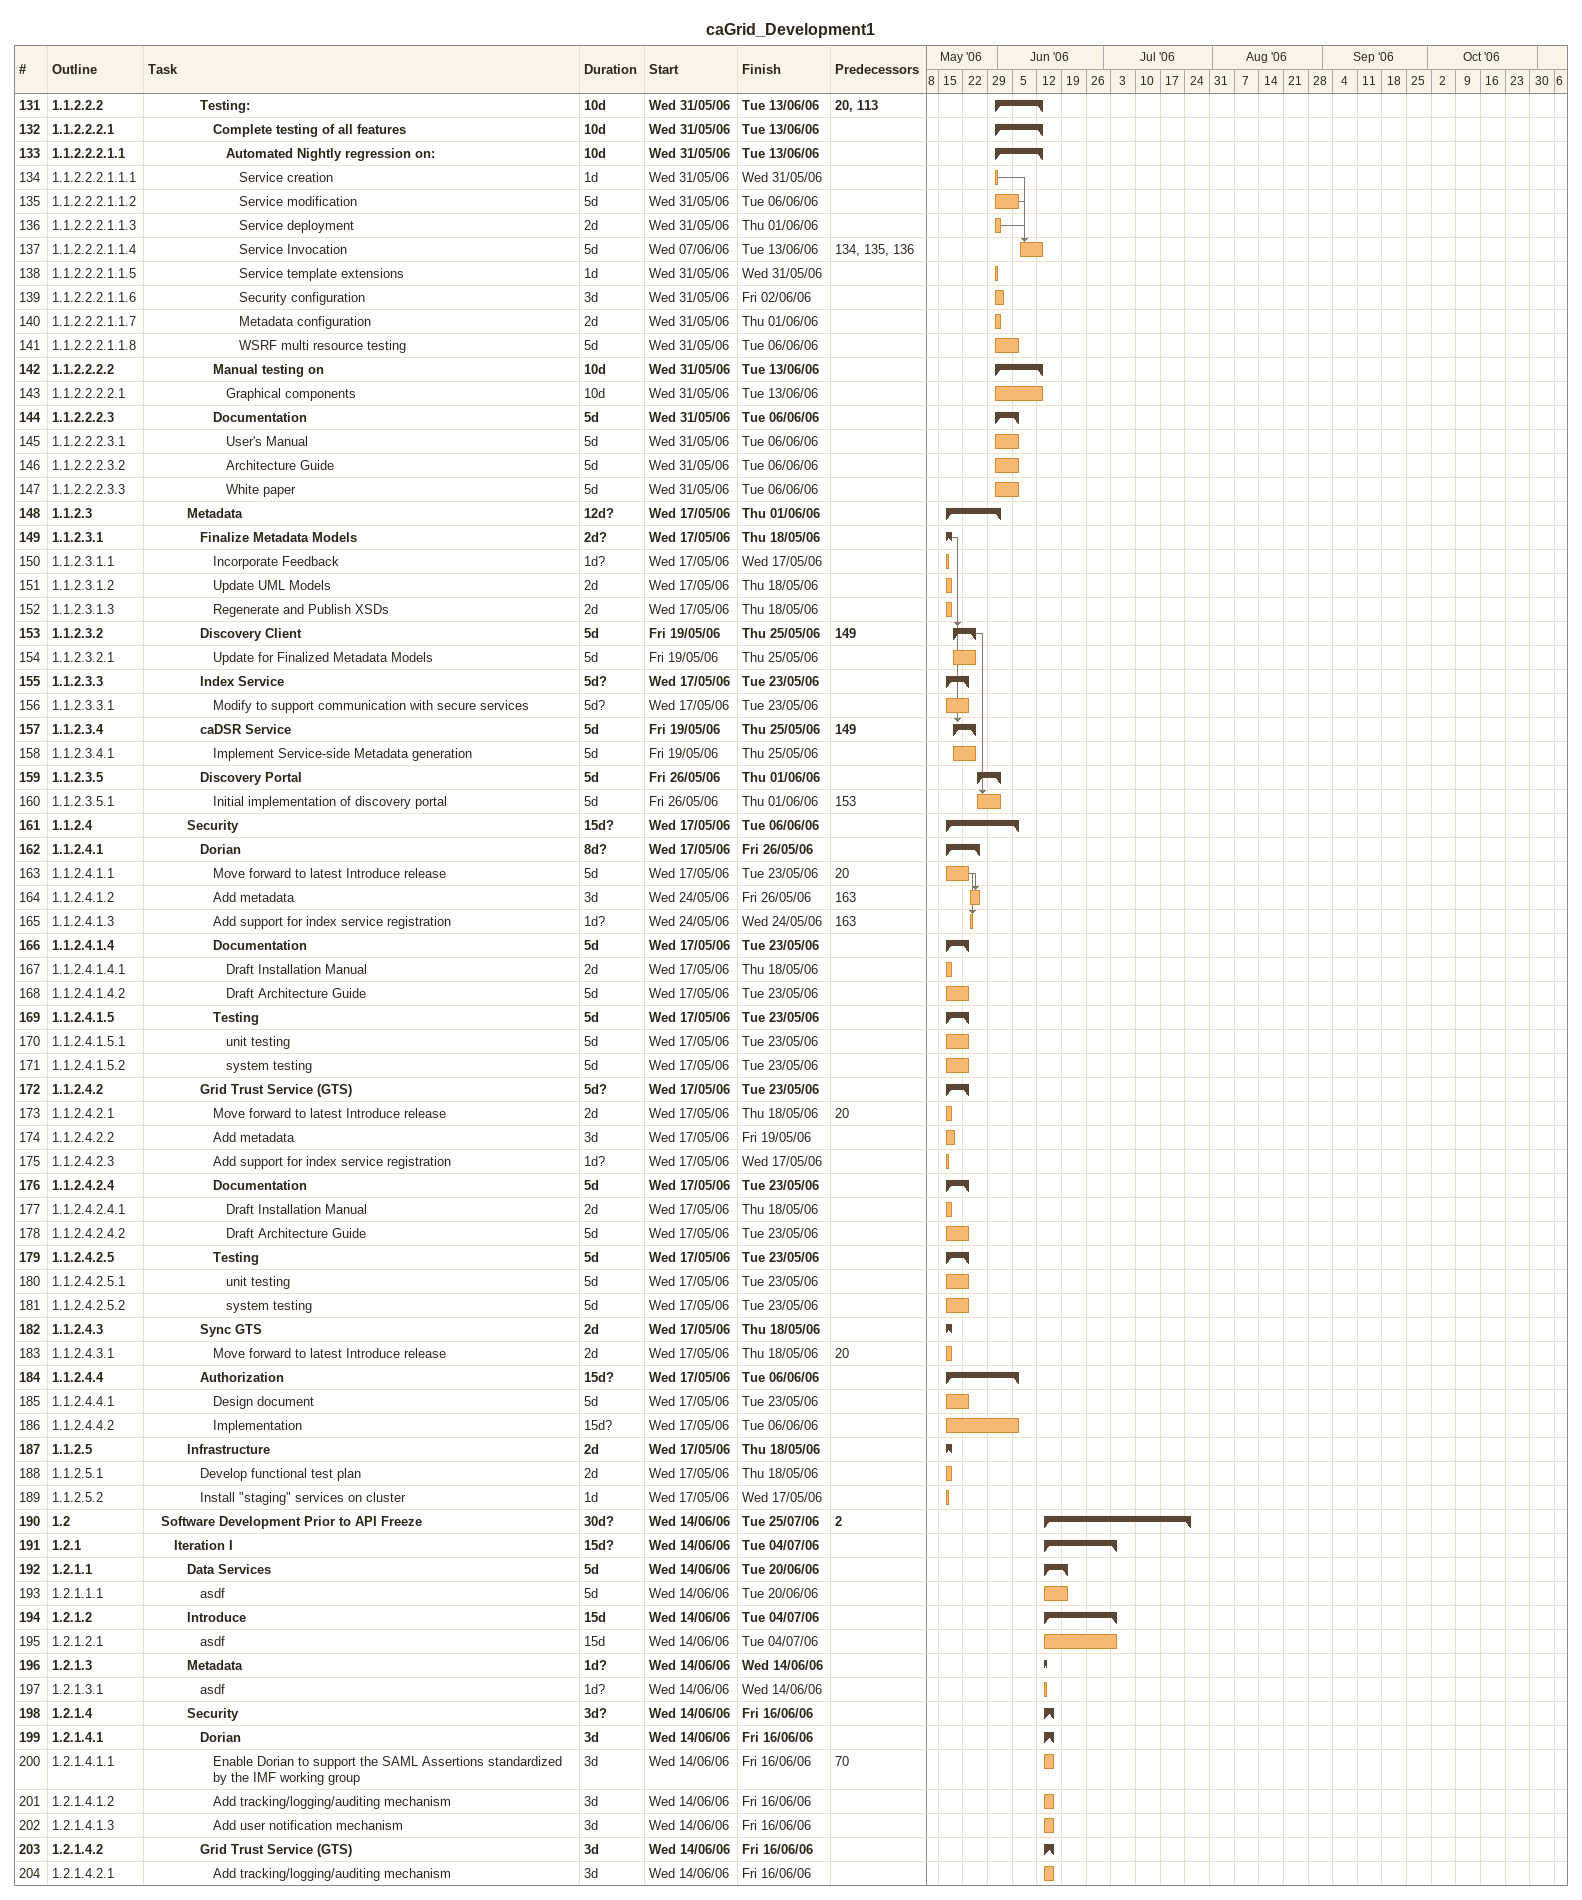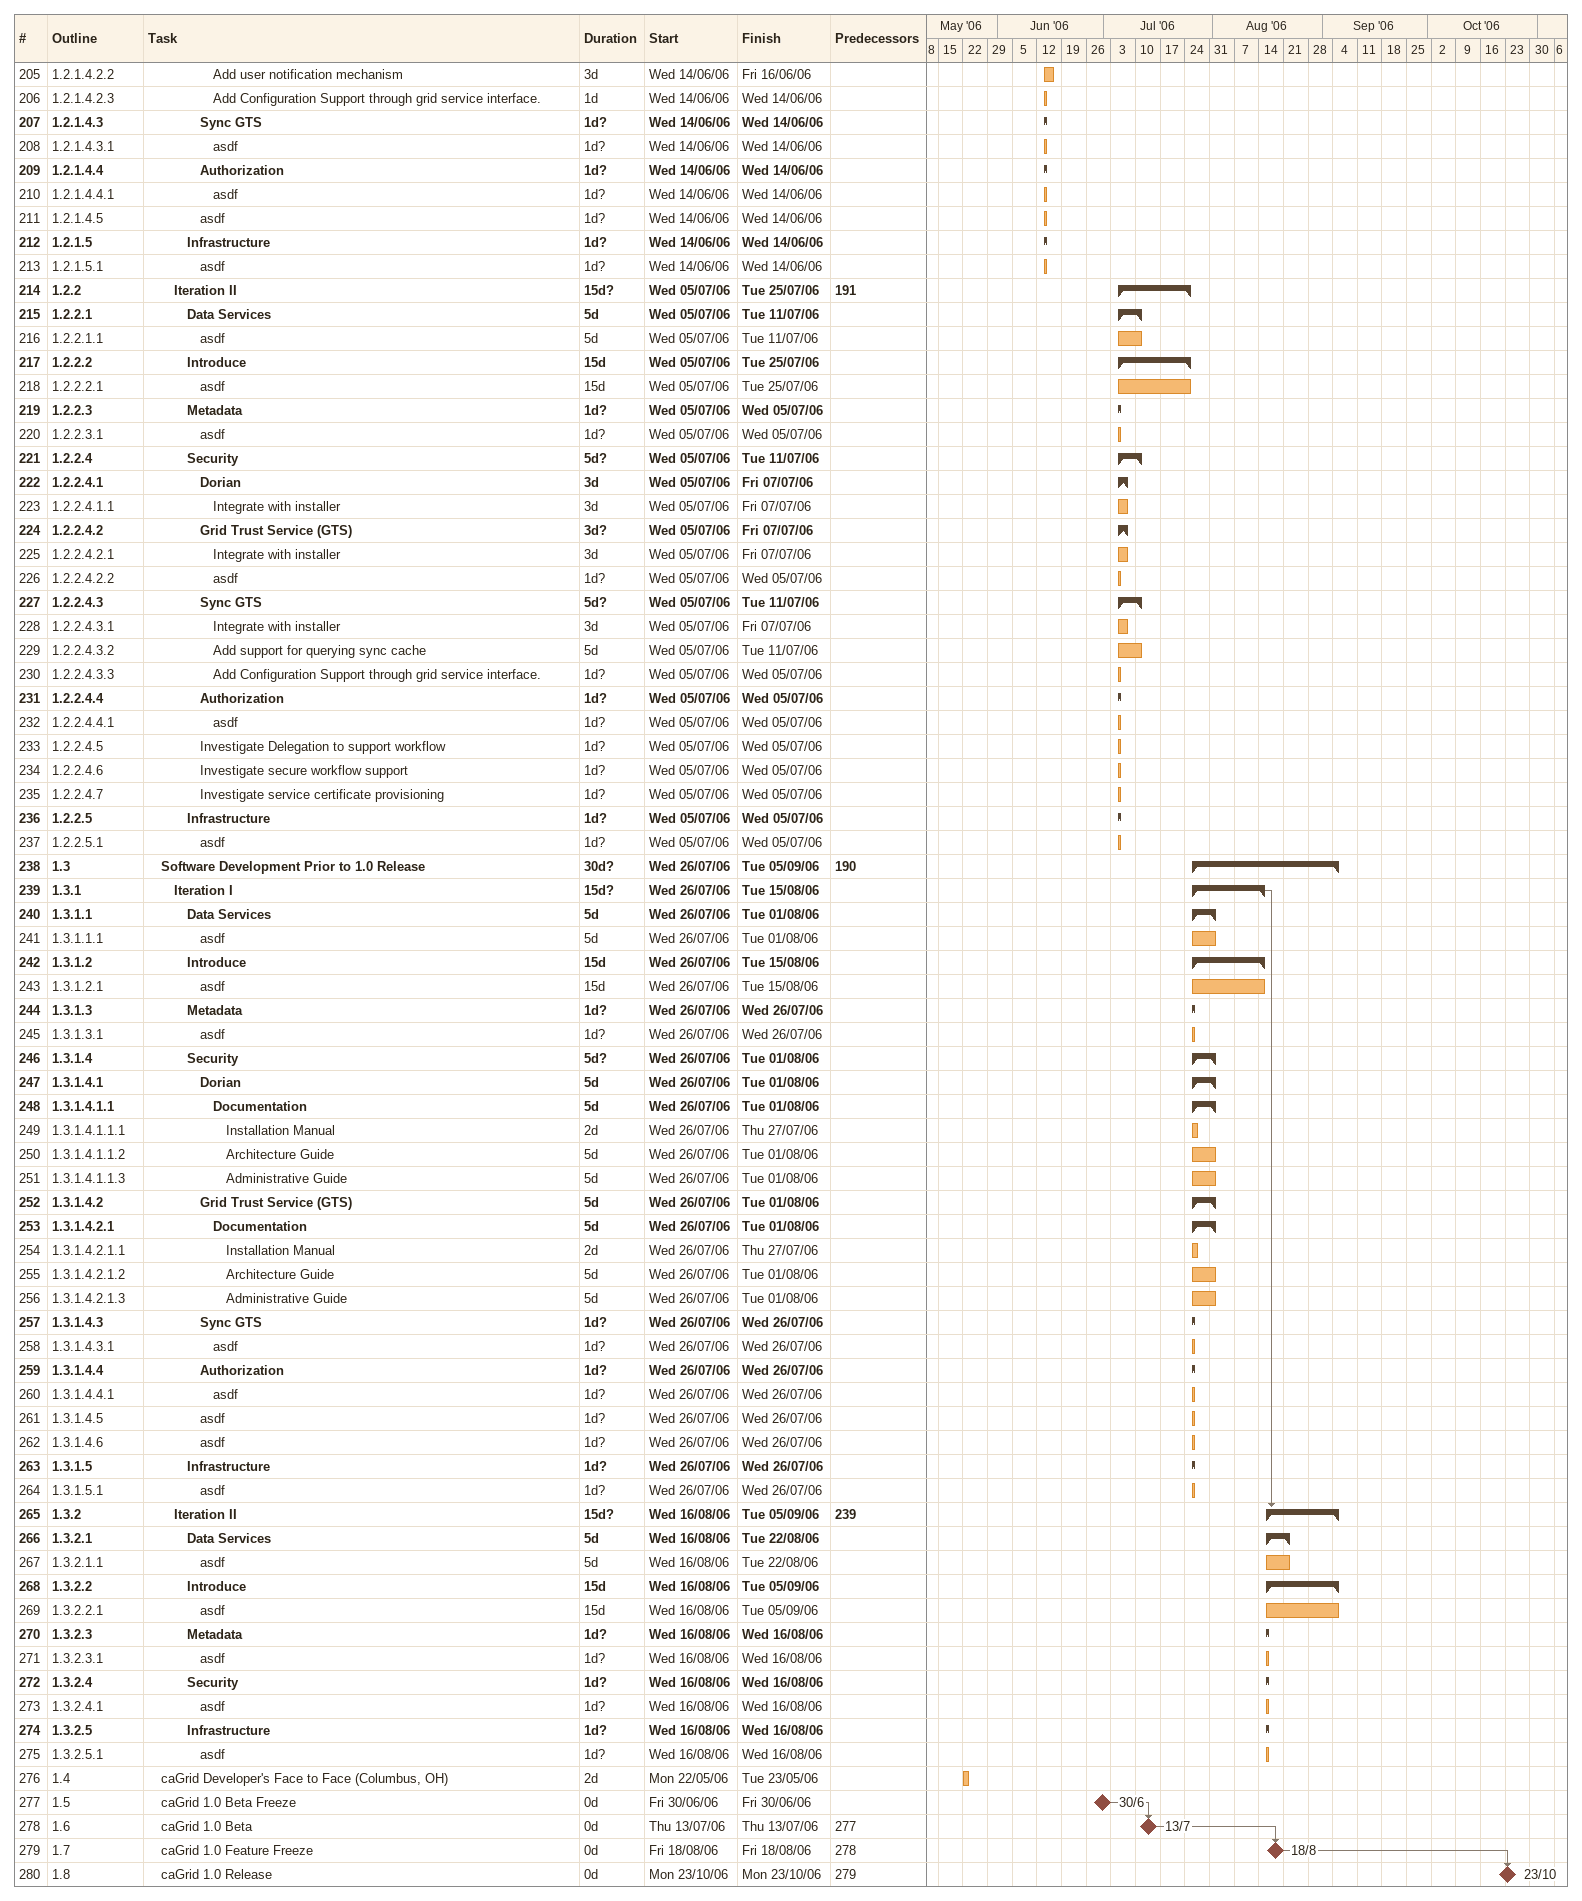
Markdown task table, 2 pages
caGrid_Development1

| ID | WBS | Task | Duration | Start | Finish | Predecessors |
|---|---|---|---|---|---|---|
| 131 | 1.1.2.2.2 | **Testing:** | 10d | 2006-05-31 | 2006-06-13 | 20, 113 |
| 132 | 1.1.2.2.2.1 | **Complete testing of all features** | 10d | 2006-05-31 | 2006-06-13 |  |
| 133 | 1.1.2.2.2.1.1 | **Automated Nightly regression on:** | 10d | 2006-05-31 | 2006-06-13 |  |
| 134 | 1.1.2.2.2.1.1.1 | Service creation | 1d | 2006-05-31 | 2006-05-31 |  |
| 135 | 1.1.2.2.2.1.1.2 | Service modification | 5d | 2006-05-31 | 2006-06-06 |  |
| 136 | 1.1.2.2.2.1.1.3 | Service deployment | 2d | 2006-05-31 | 2006-06-01 |  |
| 137 | 1.1.2.2.2.1.1.4 | Service Invocation | 5d | 2006-06-07 | 2006-06-13 | 134, 135, 136 |
| 138 | 1.1.2.2.2.1.1.5 | Service template extensions | 1d | 2006-05-31 | 2006-05-31 |  |
| 139 | 1.1.2.2.2.1.1.6 | Security configuration | 3d | 2006-05-31 | 2006-06-02 |  |
| 140 | 1.1.2.2.2.1.1.7 | Metadata configuration | 2d | 2006-05-31 | 2006-06-01 |  |
| 141 | 1.1.2.2.2.1.1.8 | WSRF multi resource testing | 5d | 2006-05-31 | 2006-06-06 |  |
| 142 | 1.1.2.2.2.2 | **Manual testing on** | 10d | 2006-05-31 | 2006-06-13 |  |
| 143 | 1.1.2.2.2.2.1 | Graphical components | 10d | 2006-05-31 | 2006-06-13 |  |
| 144 | 1.1.2.2.2.3 | **Documentation** | 5d | 2006-05-31 | 2006-06-06 |  |
| 145 | 1.1.2.2.2.3.1 | User's Manual | 5d | 2006-05-31 | 2006-06-06 |  |
| 146 | 1.1.2.2.2.3.2 | Architecture Guide | 5d | 2006-05-31 | 2006-06-06 |  |
| 147 | 1.1.2.2.2.3.3 | White paper | 5d | 2006-05-31 | 2006-06-06 |  |
| 148 | 1.1.2.3 | **Metadata** | 12d? | 2006-05-17 | 2006-06-01 |  |
| 149 | 1.1.2.3.1 | **Finalize Metadata Models** | 2d? | 2006-05-17 | 2006-05-18 |  |
| 150 | 1.1.2.3.1.1 | Incorporate Feedback | 1d? | 2006-05-17 | 2006-05-17 |  |
| 151 | 1.1.2.3.1.2 | Update UML Models | 2d | 2006-05-17 | 2006-05-18 |  |
| 152 | 1.1.2.3.1.3 | Regenerate and Publish XSDs | 2d | 2006-05-17 | 2006-05-18 |  |
| 153 | 1.1.2.3.2 | **Discovery Client** | 5d | 2006-05-19 | 2006-05-25 | 149 |
| 154 | 1.1.2.3.2.1 | Update for Finalized Metadata Models | 5d | 2006-05-19 | 2006-05-25 |  |
| 155 | 1.1.2.3.3 | **Index Service** | 5d? | 2006-05-17 | 2006-05-23 |  |
| 156 | 1.1.2.3.3.1 | Modify to support communication with secure services | 5d? | 2006-05-17 | 2006-05-23 |  |
| 157 | 1.1.2.3.4 | **caDSR Service** | 5d | 2006-05-19 | 2006-05-25 | 149 |
| 158 | 1.1.2.3.4.1 | Implement Service-side Metadata generation | 5d | 2006-05-19 | 2006-05-25 |  |
| 159 | 1.1.2.3.5 | **Discovery Portal** | 5d | 2006-05-26 | 2006-06-01 |  |
| 160 | 1.1.2.3.5.1 | Initial implementation of discovery portal | 5d | 2006-05-26 | 2006-06-01 | 153 |
| 161 | 1.1.2.4 | **Security** | 15d? | 2006-05-17 | 2006-06-06 |  |
| 162 | 1.1.2.4.1 | **Dorian** | 8d? | 2006-05-17 | 2006-05-26 |  |
| 163 | 1.1.2.4.1.1 | Move forward to latest Introduce release | 5d | 2006-05-17 | 2006-05-23 | 20 |
| 164 | 1.1.2.4.1.2 | Add metadata | 3d | 2006-05-24 | 2006-05-26 | 163 |
| 165 | 1.1.2.4.1.3 | Add support for index service registration | 1d? | 2006-05-24 | 2006-05-24 | 163 |
| 166 | 1.1.2.4.1.4 | **Documentation** | 5d | 2006-05-17 | 2006-05-23 |  |
| 167 | 1.1.2.4.1.4.1 | Draft Installation Manual | 2d | 2006-05-17 | 2006-05-18 |  |
| 168 | 1.1.2.4.1.4.2 | Draft Architecture Guide | 5d | 2006-05-17 | 2006-05-23 |  |
| 169 | 1.1.2.4.1.5 | **Testing** | 5d | 2006-05-17 | 2006-05-23 |  |
| 170 | 1.1.2.4.1.5.1 | unit testing | 5d | 2006-05-17 | 2006-05-23 |  |
| 171 | 1.1.2.4.1.5.2 | system testing | 5d | 2006-05-17 | 2006-05-23 |  |
| 172 | 1.1.2.4.2 | **Grid Trust Service (GTS)** | 5d? | 2006-05-17 | 2006-05-23 |  |
| 173 | 1.1.2.4.2.1 | Move forward to latest Introduce release | 2d | 2006-05-17 | 2006-05-18 | 20 |
| 174 | 1.1.2.4.2.2 | Add metadata | 3d | 2006-05-17 | 2006-05-19 |  |
| 175 | 1.1.2.4.2.3 | Add support for index service registration | 1d? | 2006-05-17 | 2006-05-17 |  |
| 176 | 1.1.2.4.2.4 | **Documentation** | 5d | 2006-05-17 | 2006-05-23 |  |
| 177 | 1.1.2.4.2.4.1 | Draft Installation Manual | 2d | 2006-05-17 | 2006-05-18 |  |
| 178 | 1.1.2.4.2.4.2 | Draft Architecture Guide | 5d | 2006-05-17 | 2006-05-23 |  |
| 179 | 1.1.2.4.2.5 | **Testing** | 5d | 2006-05-17 | 2006-05-23 |  |
| 180 | 1.1.2.4.2.5.1 | unit testing | 5d | 2006-05-17 | 2006-05-23 |  |
| 181 | 1.1.2.4.2.5.2 | system testing | 5d | 2006-05-17 | 2006-05-23 |  |
| 182 | 1.1.2.4.3 | **Sync GTS** | 2d | 2006-05-17 | 2006-05-18 |  |
| 183 | 1.1.2.4.3.1 | Move forward to latest Introduce release | 2d | 2006-05-17 | 2006-05-18 | 20 |
| 184 | 1.1.2.4.4 | **Authorization** | 15d? | 2006-05-17 | 2006-06-06 |  |
| 185 | 1.1.2.4.4.1 | Design document | 5d | 2006-05-17 | 2006-05-23 |  |
| 186 | 1.1.2.4.4.2 | Implementation | 15d? | 2006-05-17 | 2006-06-06 |  |
| 187 | 1.1.2.5 | **Infrastructure** | 2d | 2006-05-17 | 2006-05-18 |  |
| 188 | 1.1.2.5.1 | Develop functional test plan | 2d | 2006-05-17 | 2006-05-18 |  |
| 189 | 1.1.2.5.2 | Install "staging" services on cluster | 1d | 2006-05-17 | 2006-05-17 |  |
| 190 | 1.2 | **Software Development Prior to API Freeze** | 30d? | 2006-06-14 | 2006-07-25 | 2 |
| 191 | 1.2.1 | **Iteration I** | 15d? | 2006-06-14 | 2006-07-04 |  |
| 192 | 1.2.1.1 | **Data Services** | 5d | 2006-06-14 | 2006-06-20 |  |
| 193 | 1.2.1.1.1 | asdf | 5d | 2006-06-14 | 2006-06-20 |  |
| 194 | 1.2.1.2 | **Introduce** | 15d | 2006-06-14 | 2006-07-04 |  |
| 195 | 1.2.1.2.1 | asdf | 15d | 2006-06-14 | 2006-07-04 |  |
| 196 | 1.2.1.3 | **Metadata** | 1d? | 2006-06-14 | 2006-06-14 |  |
| 197 | 1.2.1.3.1 | asdf | 1d? | 2006-06-14 | 2006-06-14 |  |
| 198 | 1.2.1.4 | **Security** | 3d? | 2006-06-14 | 2006-06-16 |  |
| 199 | 1.2.1.4.1 | **Dorian** | 3d | 2006-06-14 | 2006-06-16 |  |
| 200 | 1.2.1.4.1.1 | Enable Dorian to support the SAML Assertions standardized by the IMF working group | 3d | 2006-06-14 | 2006-06-16 | 70 |
| 201 | 1.2.1.4.1.2 | Add tracking/logging/auditing mechanism | 3d | 2006-06-14 | 2006-06-16 |  |
| 202 | 1.2.1.4.1.3 | Add user notification mechanism | 3d | 2006-06-14 | 2006-06-16 |  |
| 203 | 1.2.1.4.2 | **Grid Trust Service (GTS)** | 3d | 2006-06-14 | 2006-06-16 |  |
| 204 | 1.2.1.4.2.1 | Add tracking/logging/auditing mechanism | 3d | 2006-06-14 | 2006-06-16 |  |
| 205 | 1.2.1.4.2.2 | Add user notification mechanism | 3d | 2006-06-14 | 2006-06-16 |  |
| 206 | 1.2.1.4.2.3 | Add Configuration Support through grid service interface. | 1d | 2006-06-14 | 2006-06-14 |  |
| 207 | 1.2.1.4.3 | **Sync GTS** | 1d? | 2006-06-14 | 2006-06-14 |  |
| 208 | 1.2.1.4.3.1 | asdf | 1d? | 2006-06-14 | 2006-06-14 |  |
| 209 | 1.2.1.4.4 | **Authorization** | 1d? | 2006-06-14 | 2006-06-14 |  |
| 210 | 1.2.1.4.4.1 | asdf | 1d? | 2006-06-14 | 2006-06-14 |  |
| 211 | 1.2.1.4.5 | asdf | 1d? | 2006-06-14 | 2006-06-14 |  |
| 212 | 1.2.1.5 | **Infrastructure** | 1d? | 2006-06-14 | 2006-06-14 |  |
| 213 | 1.2.1.5.1 | asdf | 1d? | 2006-06-14 | 2006-06-14 |  |
| 214 | 1.2.2 | **Iteration II** | 15d? | 2006-07-05 | 2006-07-25 | 191 |
| 215 | 1.2.2.1 | **Data Services** | 5d | 2006-07-05 | 2006-07-11 |  |
| 216 | 1.2.2.1.1 | asdf | 5d | 2006-07-05 | 2006-07-11 |  |
| 217 | 1.2.2.2 | **Introduce** | 15d | 2006-07-05 | 2006-07-25 |  |
| 218 | 1.2.2.2.1 | asdf | 15d | 2006-07-05 | 2006-07-25 |  |
| 219 | 1.2.2.3 | **Metadata** | 1d? | 2006-07-05 | 2006-07-05 |  |
| 220 | 1.2.2.3.1 | asdf | 1d? | 2006-07-05 | 2006-07-05 |  |
| 221 | 1.2.2.4 | **Security** | 5d? | 2006-07-05 | 2006-07-11 |  |
| 222 | 1.2.2.4.1 | **Dorian** | 3d | 2006-07-05 | 2006-07-07 |  |
| 223 | 1.2.2.4.1.1 | Integrate with installer | 3d | 2006-07-05 | 2006-07-07 |  |
| 224 | 1.2.2.4.2 | **Grid Trust Service (GTS)** | 3d? | 2006-07-05 | 2006-07-07 |  |
| 225 | 1.2.2.4.2.1 | Integrate with installer | 3d | 2006-07-05 | 2006-07-07 |  |
| 226 | 1.2.2.4.2.2 | asdf | 1d? | 2006-07-05 | 2006-07-05 |  |
| 227 | 1.2.2.4.3 | **Sync GTS** | 5d? | 2006-07-05 | 2006-07-11 |  |
| 228 | 1.2.2.4.3.1 | Integrate with installer | 3d | 2006-07-05 | 2006-07-07 |  |
| 229 | 1.2.2.4.3.2 | Add support for querying sync cache | 5d | 2006-07-05 | 2006-07-11 |  |
| 230 | 1.2.2.4.3.3 | Add Configuration Support through grid service interface. | 1d? | 2006-07-05 | 2006-07-05 |  |
| 231 | 1.2.2.4.4 | **Authorization** | 1d? | 2006-07-05 | 2006-07-05 |  |
| 232 | 1.2.2.4.4.1 | asdf | 1d? | 2006-07-05 | 2006-07-05 |  |
| 233 | 1.2.2.4.5 | Investigate Delegation to support workflow | 1d? | 2006-07-05 | 2006-07-05 |  |
| 234 | 1.2.2.4.6 | Investigate secure workflow support | 1d? | 2006-07-05 | 2006-07-05 |  |
| 235 | 1.2.2.4.7 | Investigate service certificate provisioning | 1d? | 2006-07-05 | 2006-07-05 |  |
| 236 | 1.2.2.5 | **Infrastructure** | 1d? | 2006-07-05 | 2006-07-05 |  |
| 237 | 1.2.2.5.1 | asdf | 1d? | 2006-07-05 | 2006-07-05 |  |
| 238 | 1.3 | **Software Development Prior to 1.0 Release** | 30d? | 2006-07-26 | 2006-09-05 | 190 |
| 239 | 1.3.1 | **Iteration I** | 15d? | 2006-07-26 | 2006-08-15 |  |
| 240 | 1.3.1.1 | **Data Services** | 5d | 2006-07-26 | 2006-08-01 |  |
| 241 | 1.3.1.1.1 | asdf | 5d | 2006-07-26 | 2006-08-01 |  |
| 242 | 1.3.1.2 | **Introduce** | 15d | 2006-07-26 | 2006-08-15 |  |
| 243 | 1.3.1.2.1 | asdf | 15d | 2006-07-26 | 2006-08-15 |  |
| 244 | 1.3.1.3 | **Metadata** | 1d? | 2006-07-26 | 2006-07-26 |  |
| 245 | 1.3.1.3.1 | asdf | 1d? | 2006-07-26 | 2006-07-26 |  |
| 246 | 1.3.1.4 | **Security** | 5d? | 2006-07-26 | 2006-08-01 |  |
| 247 | 1.3.1.4.1 | **Dorian** | 5d | 2006-07-26 | 2006-08-01 |  |
| 248 | 1.3.1.4.1.1 | **Documentation** | 5d | 2006-07-26 | 2006-08-01 |  |
| 249 | 1.3.1.4.1.1.1 | Installation Manual | 2d | 2006-07-26 | 2006-07-27 |  |
| 250 | 1.3.1.4.1.1.2 | Architecture Guide | 5d | 2006-07-26 | 2006-08-01 |  |
| 251 | 1.3.1.4.1.1.3 | Administrative Guide | 5d | 2006-07-26 | 2006-08-01 |  |
| 252 | 1.3.1.4.2 | **Grid Trust Service (GTS)** | 5d | 2006-07-26 | 2006-08-01 |  |
| 253 | 1.3.1.4.2.1 | **Documentation** | 5d | 2006-07-26 | 2006-08-01 |  |
| 254 | 1.3.1.4.2.1.1 | Installation Manual | 2d | 2006-07-26 | 2006-07-27 |  |
| 255 | 1.3.1.4.2.1.2 | Architecture Guide | 5d | 2006-07-26 | 2006-08-01 |  |
| 256 | 1.3.1.4.2.1.3 | Administrative Guide | 5d | 2006-07-26 | 2006-08-01 |  |
| 257 | 1.3.1.4.3 | **Sync GTS** | 1d? | 2006-07-26 | 2006-07-26 |  |
| 258 | 1.3.1.4.3.1 | asdf | 1d? | 2006-07-26 | 2006-07-26 |  |
| 259 | 1.3.1.4.4 | **Authorization** | 1d? | 2006-07-26 | 2006-07-26 |  |
| 260 | 1.3.1.4.4.1 | asdf | 1d? | 2006-07-26 | 2006-07-26 |  |
| 261 | 1.3.1.4.5 | asdf | 1d? | 2006-07-26 | 2006-07-26 |  |
| 262 | 1.3.1.4.6 | asdf | 1d? | 2006-07-26 | 2006-07-26 |  |
| 263 | 1.3.1.5 | **Infrastructure** | 1d? | 2006-07-26 | 2006-07-26 |  |
| 264 | 1.3.1.5.1 | asdf | 1d? | 2006-07-26 | 2006-07-26 |  |
| 265 | 1.3.2 | **Iteration II** | 15d? | 2006-08-16 | 2006-09-05 | 239 |
| 266 | 1.3.2.1 | **Data Services** | 5d | 2006-08-16 | 2006-08-22 |  |
| 267 | 1.3.2.1.1 | asdf | 5d | 2006-08-16 | 2006-08-22 |  |
| 268 | 1.3.2.2 | **Introduce** | 15d | 2006-08-16 | 2006-09-05 |  |
| 269 | 1.3.2.2.1 | asdf | 15d | 2006-08-16 | 2006-09-05 |  |
| 270 | 1.3.2.3 | **Metadata** | 1d? | 2006-08-16 | 2006-08-16 |  |
| 271 | 1.3.2.3.1 | asdf | 1d? | 2006-08-16 | 2006-08-16 |  |
| 272 | 1.3.2.4 | **Security** | 1d? | 2006-08-16 | 2006-08-16 |  |
| 273 | 1.3.2.4.1 | asdf | 1d? | 2006-08-16 | 2006-08-16 |  |
| 274 | 1.3.2.5 | **Infrastructure** | 1d? | 2006-08-16 | 2006-08-16 |  |
| 275 | 1.3.2.5.1 | asdf | 1d? | 2006-08-16 | 2006-08-16 |  |
| 276 | 1.4 | caGrid Developer's Face to Face (Columbus, OH) | 2d | 2006-05-22 | 2006-05-23 |  |
| 277 | 1.5 | caGrid 1.0 Beta Freeze | 0d | 2006-06-30 | 2006-06-30 |  |
| 278 | 1.6 | caGrid 1.0 Beta | 0d | 2006-07-13 | 2006-07-13 | 277 |
| 279 | 1.7 | caGrid 1.0 Feature Freeze | 0d | 2006-08-18 | 2006-08-18 | 278 |
| 280 | 1.8 | caGrid 1.0 Release | 0d | 2006-10-23 | 2006-10-23 | 279 |
